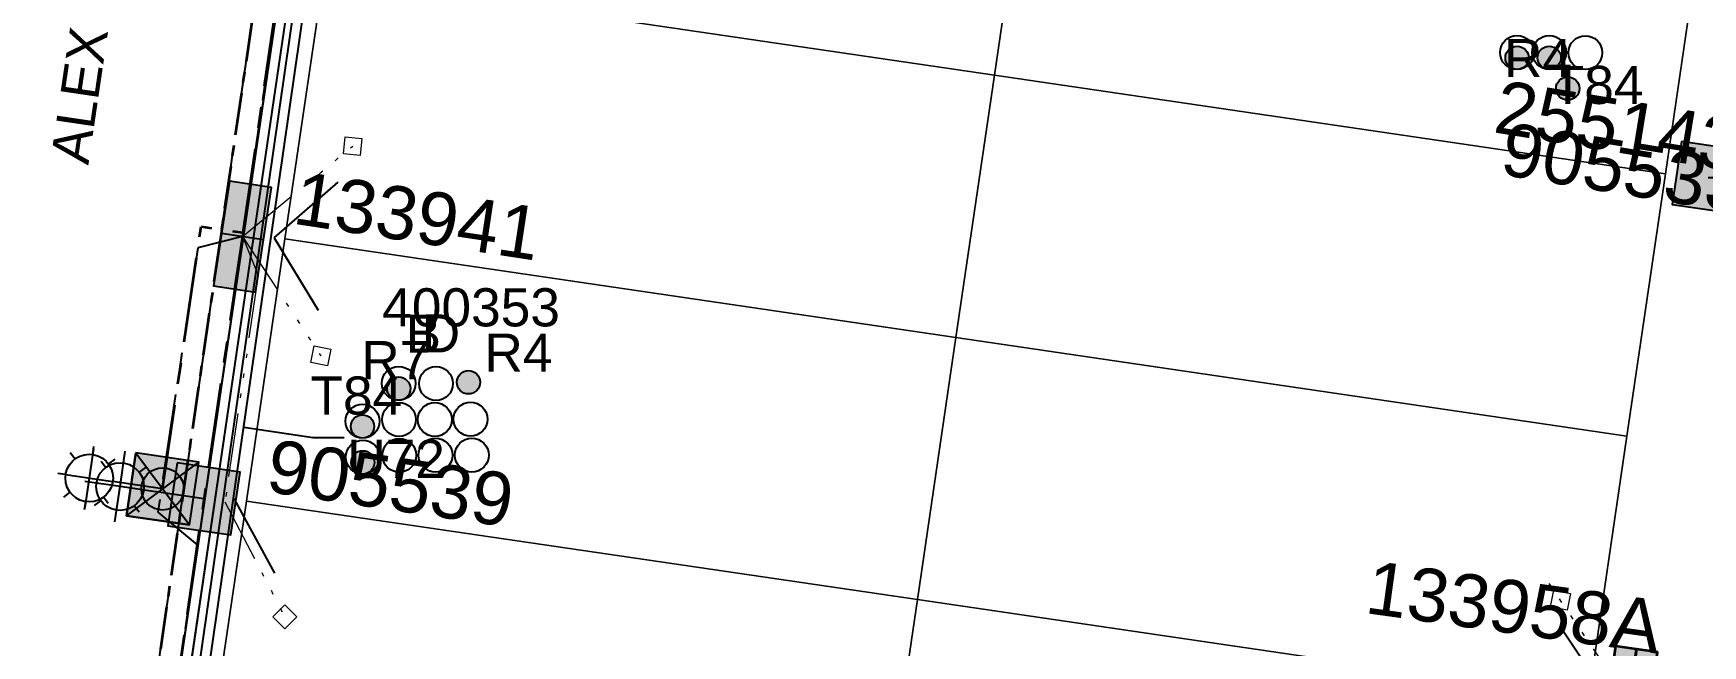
# Model space of a CAD drawing. Header units: metres. Extents: x 302924 to 304532, y 6268290 to 6269135.
# Drawn here: x 304173.9 to 304252.6, y 6268630.1 to 6268659 of the extents above; entities that cross this region are included whole.
import ezdxf
from ezdxf.enums import TextEntityAlignment as Align

# ---------------------------------------------------------------- set-up
doc = ezdxf.new("R2010")
doc.units = ezdxf.units.M
doc.linetypes.add('Cable Exist UG', pattern=[7, 4, -1, 1, -1])
doc.linetypes.add('PHANTOMX2', pattern=[6.6, 3, -0.75, 0.2, -0.75, 0.2, -0.75, 0.2, -0.75])
doc.layers.get('0').update_dxf_attribs({"color": 6})
for name, color, linetype, lineweight in [('_User Miscellaneous1', 30, 'Continuous', 13), ('_User Miscellaneous5', 121, 'Continuous', 13), ('_User_HV_Exist', 1, 'Continuous', 35), ('_User_LV_Exist', 5, 'Continuous', 35), ('_User_LV_Final', 5, 'Continuous', 25), ('Cadastre Roads_SP_EXT', 218, 'Continuous', 15), ('Mains_HV_EXT', 13, 'Continuous', 25), ('Mains_LV_EXT', 163, 'Continuous', 25), ('Mains_LV_SL_EXT', 135, 'Continuous', 25), ('Services_SP_EXT', 42, 'PHANTOMX2', 20)]:
    doc.layers.add(name, color=color, linetype=linetype, lineweight=lineweight)
for name, color, linetype in [('Duct_SP_EXT', 30, 'Continuous'), ('Equip_SP_SL_EXT', 7, 'Continuous'), ('SupportsUG_SP_LV_EXT', 7, 'Continuous'), ('SupportsUG_SP_LV_SL_EXT', 7, 'Continuous'), ('Trench_SP_EXT', 7, 'Continuous')]:
    doc.layers.add(name, color=color, linetype=linetype)
doc.styles.add('COLUMN_LABEL', font='arial.ttf', dxfattribs={"height": 2})
doc.styles.add('iecARIAL', font='arial.ttf', dxfattribs={"height": 2})
doc.styles.add('POLE_LABEL', font='arial.ttf', dxfattribs={"height": 2})
doc.styles.add('SL_LABEL', font='arial.ttf', dxfattribs={"height": 2})
doc.styles.get("Standard").update_dxf_attribs({"font": 'arial.ttf'})

# ---------------------------------------------------------------- blocks, each defined once
blk = doc.blocks.new('COLUMN_EXT')
blk.add_hatch(color=256).paths.add_polyline_path([(1.5, -1.5), (1.5, 1.5), (-1.5, 1.5), (-1.5, -1.5)])
blk.add_lwpolyline([(1.5, 1.5), (-1.5, 1.5), (-1.5, -1.5), (1.5, -1.5)], close=True)
at = {"flags": 9}
for tag, p in [('STREETNAME', (-1.813, 1.6)), ('SUBURB', (-1.813, 1.8)), ('NOTES', (-1.813, 2)), ('LOCATION', (-1.813, 1.4)), ('LEGEND', (-1.813, 1.2)), ('USAGE', (-1.813, 1)), ('STATE', (-1.813, 0.8)), ('COLUMN_TYPE', (-1.813, 0.4)), ('OWNED_BY', (-1.813, 0.6))]:
    blk.add_attdef(tag, text='', height=0.2, rotation=180, dxfattribs=at).set_placement(p, align=Align.MIDDLE_LEFT)
at = {"flags": 1}
blk.add_attdef('Z', (-1.813, 2.351), '', height=0.2, rotation=180, dxfattribs=at)
at = {"flags": 9}
for tag, style, p in [('STRUCTURE_PLANT_NUMBER', 'POLE_LABEL', (-1.813, -0.031)), ('STREET_CODE', 'COLUMN_LABEL', (-1.813, 0.2))]:
    blk.add_attdef(tag, text='', height=0.2, rotation=180, dxfattribs=dict(at, style=style)).set_placement(p, align=Align.MIDDLE_LEFT)
at = {"style": 'COLUMN_LABEL', "width": 0.9, "flags": 8}
blk.add_attdef('ASSET_NUM', text='', height=2, rotation=270, dxfattribs=at).set_placement((2, -4), align=Align.MIDDLE_LEFT)
blk = doc.blocks.new('PILLAR_EXT')
blk.add_hatch(color=256).paths.add_polyline_path([(-2.5, 1), (-2.5, -1), (2.5, -1), (2.5, 1)])
for p, q in [((0, 1), (0, -1)), ((-2.5, 0), (2.5, 0))]:
    blk.add_line(p, q)
at = {"ltscale": 10}
blk.add_line((2.5, 0), (-2.5, 0), dxfattribs=at)
blk.add_lwpolyline([(-2.5, -1), (-1.25, -1), (1.25, -1), (2.5, -1), (2.5, 1), (-2.5, 1)], close=True)
at = {"width": 0.9, "flags": 8}
blk.add_attdef('ASSET_NUM', text='', height=2, rotation=90, dxfattribs=at).set_placement((-2, 4), align=Align.MIDDLE_LEFT)
for tag, p, flags in [('OWNED_BY', (0, -0.2), 9), ('STATE', (0, -0.4), 9), ('SUPPORT_TYPE', (0, -0.6), 9), ('USAGE', (0, -0.8), 9), ('LEGEND', (0, -1), 9), ('LOCATION', (0, -1.2), 9), ('NOTES', (0, -1.4), 9), ('PARENT', (0, -1.6), 9), ('STREETNAME', (0, -1.8), 9), ('SUBURB', (0, -2), 1)]:
    blk.add_attdef(tag, p, '', height=0.2, dxfattribs=dict(flags=flags))
blk = doc.blocks.new('DUCT_EXT')
blk.add_circle((0, 0.8), 0.8)
at = {"flags": 1}
blk.add_attdef('Z', (0, 0), '', height=0.2, dxfattribs=at)
at = {"flags": 9}
for tag, p in [('DUCT_CODE', (0, 0)), ('XSECT_TYPE', (0, -0.2)), ('STATE', (0, -0.6)), ('FB_REFERENCE', (0, -0.4)), ('NOTES', (0, -0.8))]:
    blk.add_attdef(tag, text='', height=0.2, dxfattribs=at).set_placement(p, align=Align.MIDDLE_LEFT)
blk = doc.blocks.new('SL_LANTERN_EXT')
at = {"flags": 9}
for tag, p in [('LRATECODE', (-7.4, 0)), ('LOUTREACHVOCAB', (-7.2, 0)), ('LOUTREACH', (-7, 0)), ('LANTNUMBER', (-6.6, 0)), ('LNEW', (-6.4, 0)), ('LMASTVOCAB', (-6.2, 0)), ('LMAST', (-6, 0)), ('LLAMPVOCAB', (-5.8, 0)), ('LLAMP', (-5.6, 0)), ('LEXIST', (-5.4, 0)), ('LCHARGE3PERCENT', (-5.2, 0)), ('LCHARGE3', (-5, 0)), ('LCHARGE2PERCENT', (-4.8, 0)), ('LCHARGE2', (-4.6, 0)), ('LCHARGE1PERCENT', (-4.4, 0)), ('LCHARGE1', (-4.2, 0)), ('LCATEGORY', (-4, 0)), ('LBRACKETVOCAB', (-3.8, 0)), ('LBRACKET', (-3.6, 0)), ('LKINGHEIGHT', (-3.4, 0)), ('CREPLACE', (-3.2, 0)), ('CREMOVE', (-3, 0)), ('CNUMBER', (-2.8, 0)), ('CNEW', (-2.6, 0)), ('CEXIST', (-2.4, 0)), ('USAGE', (-2.2, 0)), ('STATE', (-2, 0)), ('OWNED_BY', (-1.8, 0)), ('ORIENTATION', (-1.6, 0)), ('OPERATING_VOLTAGE', (-1.4, 0)), ('NO_PHASES', (-1.2, 0)), ('LANTERN_TYPE', (-1, 0)), ('LANTERN_PURPOSE', (-0.8, 0)), ('CONTROL_TYPE', (-0.6, 0)), ('CONSTRUCTED_VOLTAGE', (-0.4, 0))]:
    blk.add_attdef(tag, text='', height=0.001, rotation=270, dxfattribs=at).set_placement(p, align=Align.MIDDLE_LEFT)
at = {"style": 'SL_LABEL', "flags": 9}
blk.add_attdef('STREET_CODE', text='', height=0.001, rotation=270, dxfattribs=at).set_placement((0.001, 0), align=Align.MIDDLE_LEFT)
at = {"flags": 1}
blk.add_attdef('Z', (0, 0), '', height=0.001, rotation=270, dxfattribs=at)
at = {"width": 0.9}
blk.add_attdef('LNUMBER', text='', height=1, dxfattribs=at).set_placement((7, -1), align=Align.MIDDLE_LEFT)
at = {"flags": 9}
for tag, p in [('LREMOVE', (0, -7.6)), ('LREPLACE', (0, -7.8)), ('LTYPE', (0, -8)), ('LTYPEVOCAB', (0, -8.2)), ('LEGEND', (0, -8.4)), ('SUBURB', (0, -8.6)), ('STREETNAME', (0, -8.8)), ('LOCATION', (0, -9)), ('NOTES', (0, -9.2)), ('MAINTAINED_BY', (0, -9.863))]:
    blk.add_attdef(tag, text='', height=0.001, dxfattribs=at).set_placement(p, align=Align.MIDDLE_LEFT)
blk.add_attdef('OPERATED_BY', (0, -9.607), '', height=0.001, dxfattribs=at)
at = {"transparency": 33554687}
blk.add_wipeout([(5.688, 0), (5.061, -1.061), (4, -1.688), (2.939, -1.061), (2.313, 0), (2.939, 1.061), (4, 1.687), (5.061, 1.061)], dxfattribs=at)
for p, q in [((4, 1.687), (4, 0)), ((2.939, 1.061), (3.205, 0.795)), ((5.061, 1.061), (4.795, 0.795)), ((0, 0), (4, 0)), ((4, 0), (5.688, 0)), ((4, 0), (4, -1.688)), ((2.939, -1.061), (3.205, -0.795)), ((5.061, -1.061), (4.795, -0.795))]:
    blk.add_line(p, q)
blk.add_circle((4, 0), 1.125)
blk = doc.blocks.new('*U498')
at = {"transparency": 33554687, "width": 0.9}
blk.add_attdef('LNUMBER', text='', height=1, rotation=171.64493, dxfattribs=at).set_placement((-6.78, 2.007), align=Align.MIDDLE_LEFT)
at = {"transparency": 33554687, "flags": 9}
for tag, p in [('LRATECODE', (-7.4, 0)), ('LOUTREACHVOCAB', (-7.2, 0)), ('LOUTREACH', (-7, 0)), ('LANTNUMBER', (-6.6, 0)), ('LNEW', (-6.4, 0)), ('LMASTVOCAB', (-6.2, 0)), ('OWNED_BY', (-1.8, 0)), ('ORIENTATION', (-1.6, 0)), ('OPERATING_VOLTAGE', (-1.4, 0)), ('NO_PHASES', (-1.2, 0)), ('LANTERN_TYPE', (-1, 0)), ('LANTERN_PURPOSE', (-0.8, 0)), ('CONTROL_TYPE', (-0.6, 0)), ('CONSTRUCTED_VOLTAGE', (-0.4, 0))]:
    blk.add_attdef(tag, text='', height=0.001, rotation=270, dxfattribs=at).set_placement(p, align=Align.MIDDLE_LEFT)
at = {"transparency": 33554687, "style": 'SL_LABEL', "flags": 9}
blk.add_attdef('STREET_CODE', text='', height=0.001, rotation=270, dxfattribs=at).set_placement((0.001, 0), align=Align.MIDDLE_LEFT)
at = {"transparency": 33554687, "flags": 1}
blk.add_attdef('Z', (0, 0), '', height=0.001, rotation=270, dxfattribs=at)
at = {"transparency": 33554687, "flags": 9}
for tag, p in [('LREMOVE', (0, -7.6)), ('LREPLACE', (0, -7.8)), ('LTYPE', (0, -8)), ('LTYPEVOCAB', (0, -8.2)), ('LEGEND', (0, -8.4)), ('SUBURB', (0, -8.6)), ('STREETNAME', (0, -8.8)), ('LOCATION', (0, -9)), ('NOTES', (0, -9.2)), ('MAINTAINED_BY', (0, -9.863))]:
    blk.add_attdef(tag, text='', height=0.001, dxfattribs=at).set_placement(p, align=Align.MIDDLE_LEFT)
blk.add_attdef('OPERATED_BY', (0, -9.607), '', height=0.001, dxfattribs=at)
at = {"transparency": 33554687}
blk.add_wipeout([(-5.627, 0.826), (-4.853, 1.785), (-3.712, 2.251), (-2.754, 1.477), (-2.288, 0.336), (-3.062, -0.622), (-4.203, -1.088), (-5.161, -0.314)], dxfattribs=at)
for p, q in [((-4.853, 1.785), (-4.629, 1.484)), ((-3.958, 0.581), (-3.712, 2.251)), ((-3.958, 0.581), (-5.627, 0.826)), ((-2.754, 1.477), (-3.055, 1.253)), ((-4.203, -1.088), (-3.958, 0.581)), ((0, 0), (-3.958, 0.581)), ((-5.161, -0.314), (-4.86, -0.09)), ((-3.062, -0.622), (-3.286, -0.321))]:
    blk.add_line(p, q, dxfattribs=at)
blk.add_circle((-3.958, 0.581), 1.125, dxfattribs=at)
at = {"transparency": 33554687, "flags": 9}
for tag, p in [('LMAST', (-6, 0)), ('LLAMPVOCAB', (-5.8, 0)), ('LLAMP', (-5.6, 0)), ('LEXIST', (-5.4, 0)), ('LCHARGE3PERCENT', (-5.2, 0)), ('LCHARGE3', (-5, 0)), ('LCHARGE2PERCENT', (-4.8, 0)), ('LCHARGE2', (-4.6, 0)), ('LCHARGE1PERCENT', (-4.4, 0)), ('LCHARGE1', (-4.2, 0)), ('LCATEGORY', (-4, 0)), ('LBRACKETVOCAB', (-3.8, 0)), ('LBRACKET', (-3.6, 0)), ('LKINGHEIGHT', (-3.4, 0)), ('CREPLACE', (-3.2, 0)), ('CREMOVE', (-3, 0)), ('CNUMBER', (-2.8, 0)), ('CNEW', (-2.6, 0)), ('CEXIST', (-2.4, 0)), ('USAGE', (-2.2, 0)), ('STATE', (-2, 0))]:
    blk.add_attdef(tag, text='', height=0.001, rotation=270, dxfattribs=at).set_placement(p, align=Align.MIDDLE_LEFT)
blk = doc.blocks.new('CCP_EXT')
at = {"flags": 9}
for tag, p in [('USAGE', (0, -1.2)), ('LEGEND', (0, -1.4)), ('LIFE_SUPPORT', (0, -1.6)), ('STATE', (0, -1.8)), ('NOTES', (0, -2))]:
    blk.add_attdef(tag, text='', height=0.2, dxfattribs=at).set_placement(p, align=Align.MIDDLE_LEFT)
at = {"transparency": 33554687}
blk.add_wipeout([(0, 0.566), (0.566, 0), (0, -0.566), (-0.566, 0)], dxfattribs=at)
blk.add_lwpolyline([(-0.566, 0), (0, 0.566), (0.566, 0), (0, -0.566), (-0.566, 0)])
at = {"flags": 1}
blk.add_attdef('Z', (0, 0), '', height=0.2, dxfattribs=at)
at = {"flags": 9}
for tag, p in [('CCP_TYPE', (0, 0)), ('OPERATING_VOLTAGE', (0, -0.6)), ('ORIENTATION', (0, -0.8)), ('CONSTRUCTED_VOLTAGE', (0, -0.2)), ('NO_PHASES', (0, -0.4)), ('OWNED_BY', (0, -1))]:
    blk.add_attdef(tag, text='', height=0.2, dxfattribs=at).set_placement(p, align=Align.MIDDLE_LEFT)
blk = doc.blocks.new('CABLE_LARGE_EXT')
h = blk.add_hatch(color=256)
edge = h.paths.add_edge_path()
edge.add_arc((0, 0.55), 0.55, 0, 360)
blk.add_circle((0, 0.55), 0.55)
at = {"flags": 1}
blk.add_attdef('Z', (0, 0), '', height=0.2, dxfattribs=at)
at = {"flags": 9}
for tag, p in [('COND_CODE', (0, 0)), ('XSECT_SIZE', (0, -0.6)), ('STATE', (0, -0.4)), ('FB_REFERENCE', (0, -0.2)), ('NOTES', (0, -0.8))]:
    blk.add_attdef(tag, text='', height=0.2, dxfattribs=at).set_placement(p, align=Align.MIDDLE_LEFT)
blk = doc.blocks.new('*U511')
at = {"linetype": 'Continuous', "transparency": 33554687}
h = blk.add_hatch(color=256, dxfattribs=at)
h.dxf.hatch_style = 1
h.paths.add_polyline_path([(0.5, 1.5), (0.5, -1.5), (3.5, -1.5), (3.5, 1.5)])
at = {"transparency": 33554687}
h = blk.add_hatch(color=256, dxfattribs=at)
h.dxf.hatch_style = 1
h.paths.add_polyline_path([(0.5, 1.5), (3.5, -1.5), (0.5, -1.5)])
for p, q in [((-2.561, 1.061), (-2.295, 0.795)), ((-1.5, 1.125), (-1.5, 1.5)), ((-0.439, 1.061), (-0.705, 0.795)), ((0.5, 1.5), (3.5, -1.5)), ((0.5, -1.5), (3.5, 1.5)), ((-2.625, 0), (-3, 0)), ((2, 0), (-0.375, 0)), ((-2.561, -1.061), (-2.295, -0.795)), ((-1.5, -1.5), (-1.5, -1.125)), ((-0.439, -1.061), (-0.705, -0.795))]:
    blk.add_line(p, q, dxfattribs=at)
at = {"linetype": 'Continuous', "transparency": 33554687}
blk.add_line((-2.625, 0), (-0.375, 0), dxfattribs=at)
at = {"linetype": 'Continuous', "transparency": 33554687, "flags": 128}
blk.add_lwpolyline([(-1.5, 1.406), (-1.5, -1.406)], dxfattribs=at)
at = {"transparency": 33554687}
blk.add_lwpolyline([(0.5, 1.5), (0.5, -1.5), (3.5, -1.5), (3.5, 1.5)], close=True, dxfattribs=at)
at = {"transparency": 33554687, "flags": 128}
blk.add_lwpolyline([(0.5, 1.5), (3.5, -1.5), (0.5, -1.5), (0.5, 1.5)], dxfattribs=at)
at = {"transparency": 33554687}
for centre, radius in [((-1.5, 0), 1.125), ((2, 0), 1)]:
    blk.add_circle(centre, radius, dxfattribs=at)

msp = doc.modelspace()

# ---------------------------------------------------------------- linework, layer by layer
at = {"layer": '_User Miscellaneous1', "lineweight": 25, "transparency": 33554687}
for p, q in [((304176.2288, 6268597.9941), (304202.5798, 6268777.2737)), ((304176.7037, 6268597.9243), (304203.0547, 6268777.2039))]:
    msp.add_line(p, q, dxfattribs=at)
at = {"layer": '_User Miscellaneous1', "transparency": 33554687}
for p, q in [((304196.6651, 6268737.0521), (304178.51, 6268613.4461)), ((304197.1399, 6268736.9823), (304178.9849, 6268613.3763))]:
    msp.add_line(p, q, dxfattribs=at)
at = {"layer": '_User Miscellaneous5', "linetype": 'Continuous', "transparency": 33554597}
for points in [[(304220.6758, 6268666.9432), (304189.0128, 6268671.594), (304187.5596, 6268661.6994), (304219.2224, 6268657.0486), (304220.6758, 6268666.9432)], [(304252.3378, 6268662.2924), (304220.6758, 6268666.9432), (304219.2224, 6268657.0486), (304250.8844, 6268652.3978), (304252.3378, 6268662.2924)], [(304219.2224, 6268657.0486), (304187.5596, 6268661.6994), (304185.743, 6268649.3318), (304217.4051, 6268644.6802), (304219.2224, 6268657.0486)], [(304250.8844, 6268652.3978), (304219.2224, 6268657.0486), (304217.4051, 6268644.6802), (304249.0678, 6268640.0293), (304250.8844, 6268652.3978)], [(304217.4051, 6268644.6802), (304185.743, 6268649.3318), (304183.9265, 6268636.9644), (304215.5884, 6268632.3126), (304217.4051, 6268644.6802)], [(304249.0678, 6268640.0293), (304217.4051, 6268644.6802), (304215.5884, 6268632.3126), (304247.2504, 6268627.6608), (304249.0678, 6268640.0293)], [(304215.5884, 6268632.3126), (304183.9265, 6268636.9644), (304182.109, 6268624.5969), (304196.4551, 6268622.4888), (304206.3499, 6268621.0355), (304213.771, 6268619.9452), (304215.5884, 6268632.3126)], [(304247.2504, 6268627.6608), (304215.5884, 6268632.3126), (304213.771, 6268619.9452), (304216.2447, 6268619.5811), (304245.4337, 6268615.2923), (304247.2504, 6268627.6608)]]:
    msp.add_lwpolyline(points, close=True, dxfattribs=at)
at = {"layer": 'Duct_SP_EXT'}
msp.add_lwpolyline([(304188.5376, 6268639.9414), (304187.0814, 6268639.9414), (304183.8111, 6268640.4379)], dxfattribs=at)
at = {"layer": 'Trench_SP_EXT', "linetype": 'Cable Exist UG'}
for points in [[(304185.2354, 6268649.3828), (304188.8224, 6268652.5032)], [(304185.2354, 6268649.3828), (304187.8082, 6268645.1508)], [(304183.3393, 6268637.0797), (304185.7006, 6268632.7554)]]:
    msp.add_lwpolyline(points, dxfattribs=at)

# ---------------------------------------------------------------- block references
at = {"layer": 'Duct_SP_EXT'}
for name, p in [('DUCT_EXT', (304243.8839, 6268657.3138)), ('DUCT_EXT', (304245.4048, 6268657.3189)), ('DUCT_EXT', (304247.1085, 6268657.3081)), ('CABLE_LARGE_EXT', (304243.8839, 6268657.3138)), ('CABLE_LARGE_EXT', (304245.4049, 6268657.3189)), ('DUCT_EXT', (304191.1141, 6268641.715)), ('DUCT_EXT', (304192.875, 6268641.7027)), ('CABLE_LARGE_EXT', (304194.4065, 6268642.0135)), ('CABLE_LARGE_EXT', (304191.1141, 6268641.715)), ('DUCT_EXT', (304189.4071, 6268639.9286)), ('DUCT_EXT', (304191.1295, 6268640.0076)), ('DUCT_EXT', (304192.8193, 6268640.0046)), ('DUCT_EXT', (304194.502, 6268640.021)), ('CABLE_LARGE_EXT', (304189.4071, 6268639.9286)), ('DUCT_EXT', (304189.4201, 6268638.2364)), ('DUCT_EXT', (304191.144, 6268638.3205)), ('DUCT_EXT', (304192.8477, 6268638.3294)), ('DUCT_EXT', (304194.5625, 6268638.3271)), ('CABLE_LARGE_EXT', (304189.4201, 6268638.2364))]:
    msp.add_blockref(name, p, dxfattribs=at)
at = {"layer": 'SupportsUG_SP_LV_EXT'}
ref = msp.add_blockref('PILLAR_EXT', (304183.7422, 6268649.4317), dxfattribs=dict(at, rotation=261.3472739112234))
ref.add_attrib('ASSET_NUM', '133941', dxfattribs={"layer": '0', "height": 2.5, "rotation": 351.347274, "style": 'iecARIAL'}).set_placement((304186.24, 6268651.2905), align=Align.MIDDLE_LEFT)
ref = msp.add_blockref('PILLAR_EXT', (304249.1711, 6268627.5033), dxfattribs=dict(at, rotation=82.0921114091042))
ref.add_attrib('ASSET_NUM', '133958A', dxfattribs={"layer": '0', "height": 2.5, "rotation": 352.092111, "style": 'iecARIAL'}).set_placement((304250.6711, 6268631.0033), align=Align.MIDDLE_RIGHT)
at = {"layer": 'SupportsUG_SP_LV_SL_EXT'}
ref = msp.add_blockref('COLUMN_EXT', (304252.9103, 6268652.221), dxfattribs=dict(at, rotation=81.64257497305267))
ref.add_attrib('ASSET_NUM', '905533', dxfattribs={"layer": '0', "height": 2.5, "rotation": 350.732326, "style": 'COLUMN_LABEL'}).set_placement((304254.9103, 6268652.971), align=Align.TOP_RIGHT)
ref = msp.add_blockref('COLUMN_EXT', (304181.9252, 6268637.0644), dxfattribs=dict(at, rotation=81.64252058652367))
ref.add_attrib('ASSET_NUM', '905539', dxfattribs={"layer": '0', "height": 2.5, "rotation": 351.642521, "style": 'COLUMN_LABEL'}).set_placement((304185.1423, 6268639.8941), align=Align.TOP_LEFT)

# ---------------------------------------------------------------- texts
at = {"layer": '_User Miscellaneous1', "transparency": 33554687}
msp.add_text('ALEX AVE', height=1.8, rotation=81.610379, dxfattribs=at).set_placement((304176.4691, 6268652.7799))
at = {"layer": 'Duct_SP_EXT'}
for s, p in [('400353', (304190.3345, 6268645.1995)), ('B', (304191.4359, 6268643.9604)), ('D', (304192.1994, 6268643.9728)), ('R4', (304195.1587, 6268643.0613)), ('R7', (304189.3481, 6268642.7102)), ('U72', (304188.6835, 6268638.0563))]:
    msp.add_text(s, height=1.8, dxfattribs=at).set_placement(p)

# ---------------------------------------------------------------- next in the draw order: block references
at = {"layer": 'Equip_SP_SL_EXT'}
ref = msp.add_blockref('SL_LANTERN_EXT', (304252.9103, 6268652.2209), dxfattribs=at)
ref.add_attrib('ASSET_NUM', '255143', dxfattribs={"layer": '0', "height": 2.5, "rotation": 350.732326, "style": 'iecARIAL'}).set_placement((304254.4103, 6268653.7209), align=Align.MIDDLE_RIGHT)
msp.add_blockref('*U498', (304181.9253, 6268637.0644), dxfattribs=at)
at = {"layer": 'Services_SP_EXT'}
for p, rotation in [((304188.9432, 6268653.6978), 219.3472739749454), ((304187.4387, 6268643.8116), 123.347273967523), ((304245.9332, 6268632.2893), 304.0921112914758)]:
    msp.add_blockref('CCP_EXT', p, dxfattribs=dict(at, rotation=rotation))
msp.add_blockref('CCP_EXT', (304185.7389, 6268631.5095), dxfattribs=at)

# ---------------------------------------------------------------- next in the draw order: linework, layer by layer
at = {"layer": '_User_HV_Exist', "linetype": 'Cable Exist UG', "ltscale": 0.5, "flags": 128}
msp.add_lwpolyline([(304177.3589, 6268612.6811), (304186.6185, 6268676.1588), (304195.6387, 6268736.8101), (304204.9224, 6268800.2787), (304205.0517, 6268801.1219), (304205.8626, 6268806.7925)], dxfattribs=at)
at = {"layer": '_User_LV_Exist', "color": 3, "linetype": 'Cable Exist UG', "transparency": 33554687, "flags": 128}
for points in [[(304183.7712, 6268649.6207), (304194.6145, 6268723.4583)], [(304183.7422, 6268649.4317), (304181.6079, 6268634.9033), (304181.6079, 6268634.9033), (304181.6079, 6268634.9033), (304181.6079, 6268634.9033), (304181.6079, 6268634.9033), (304180.1539, 6268624.7634), (304176.2202, 6268598.1946), (304182.0518, 6268590.2226), (304186.5026, 6268589.5802), (304186.5026, 6268589.5802)], [(304179.9724, 6268637.5442), (304181.7888, 6268649.9113), (304183.7639, 6268649.6218)]]:
    msp.add_lwpolyline(points, dxfattribs=at)
at = {"layer": 'Cadastre Roads_SP_EXT', "linetype": 'Continuous'}
msp.add_lwpolyline([(304182.109, 6268624.5969), (304183.9264, 6268636.9644), (304185.743, 6268649.3318), (304187.5596, 6268661.6993), (304189.0128, 6268671.5939), (304190.8294, 6268683.9614), (304192.646, 6268696.3289), (304194.4625, 6268708.6973), (304196.5833, 6268723.1427), (304198.6902, 6268737.4903), (304204.6923, 6268778.2699), (304184.0359, 6268776.041), (304178.802, 6268740.4099), (304171.7932, 6268692.6976), (304169.4987, 6268677.0791), (304160.206, 6268613.7674), (304158.3872, 6268601.389), (304178.184, 6268597.8817), (304182.109, 6268624.5969)], close=True, dxfattribs=at)
msp.add_lwpolyline([(304252.3378, 6268662.2923), (304250.8844, 6268652.3977), (304249.0678, 6268640.0293), (304247.2504, 6268627.6608)], dxfattribs=at)
at = {"layer": 'Duct_SP_EXT'}
for p, q in [((304197.2246, 6268736.9702), (304179.3936, 6268613.3156)), ((304197.6994, 6268736.8998), (304179.8687, 6268613.2471))]:
    msp.add_line(p, q, dxfattribs=at)
at = {"layer": 'Mains_HV_EXT', "linetype": 'Cable Exist UG'}
msp.add_lwpolyline([(304177.3589, 6268612.6811), (304186.6185, 6268676.1588), (304195.6387, 6268736.8101), (304204.9224, 6268800.2787), (304205.0517, 6268801.1219), (304205.8626, 6268806.7925)], dxfattribs=at)
at = {"layer": 'Mains_LV_EXT', "linetype": 'Cable Exist UG'}
msp.add_lwpolyline([(304188.8701, 6268684.0991), (304186.7463, 6268683.484), (304186.7463, 6268683.484), (304184.9161, 6268671.1031), (304186.7983, 6268670.0785), (304186.7983, 6268670.0785), (304185.5591, 6268661.799), (304183.7422, 6268649.4317)], dxfattribs=at)
msp.add_lwpolyline([(304183.7422, 6268649.4317), (304181.6392, 6268648.9022), (304181.6392, 6268648.9022), (304179.749, 6268636.4333), (304181.6079, 6268634.9033), (304181.6079, 6268634.9033), (304180.1539, 6268624.7634), (304176.2202, 6268598.1946), (304182.0518, 6268590.2226), (304191.7724, 6268588.8188), (304191.7724, 6268588.8188), (304193.0731, 6268588.6278), (304193.0731, 6268588.6278, -0.0284523), (304201.3715, 6268586.9218)], format="xyb", dxfattribs=at)
at = {"layer": 'Mains_LV_SL_EXT', "linetype": 'Cable Exist UG'}
msp.add_lwpolyline([(304183.7422, 6268649.4317), (304181.9254, 6268637.0644)], dxfattribs=at)
at = {"layer": 'Services_SP_EXT'}
for points in [[(304183.7422, 6268649.4317), (304188.9431, 6268653.6978)], [(304183.7422, 6268649.4317), (304184.4872, 6268647.6228), (304184.4872, 6268647.6228), (304182.9146, 6268636.9191), (304185.7389, 6268631.5096)], [(304183.7422, 6268649.4317), (304187.4387, 6268643.8116)], [(304249.1711, 6268627.5033), (304245.4018, 6268633.0749)]]:
    msp.add_lwpolyline(points, dxfattribs=at)
at = {"layer": 'Trench_SP_EXT', "linetype": 'Cable Exist UG'}
msp.add_lwpolyline([(304248.1265, 6268627.7323), (304245.3956, 6268631.8072)], dxfattribs=at)

# ---------------------------------------------------------------- next in the draw order: block references
at = {"layer": '_User_LV_Exist'}
ref = msp.add_blockref('PILLAR_EXT', (304249.1711, 6268627.5033), dxfattribs=dict(at, rotation=82.0921114091042))
ref.add_attrib('ASSET_NUM', '133958A', dxfattribs={"layer": '0', "height": 2.5, "rotation": 352.092111, "style": 'iecARIAL'}).set_placement((304250.6711, 6268631.0033), align=Align.MIDDLE_RIGHT)
at = {"layer": '_User_LV_Final', "transparency": 33554687, "rotation": 351.6455681568107}
msp.add_blockref('*U511', (304177.9963, 6268637.828), dxfattribs=at)
at = {"layer": 'Duct_SP_EXT'}
msp.add_blockref('CABLE_LARGE_EXT', (304246.2748, 6268655.868), dxfattribs=at)

# ---------------------------------------------------------------- next in the draw order: texts
for s, p in [('R4', (304243.2666, 6268656.9549)), ('T84', (304245.5175, 6268655.6876)), ('T84', (304186.9486, 6268641.0381))]:
    msp.add_text(s, height=1.8, dxfattribs=at).set_placement(p)

doc.saveas('drawing.dxf')
